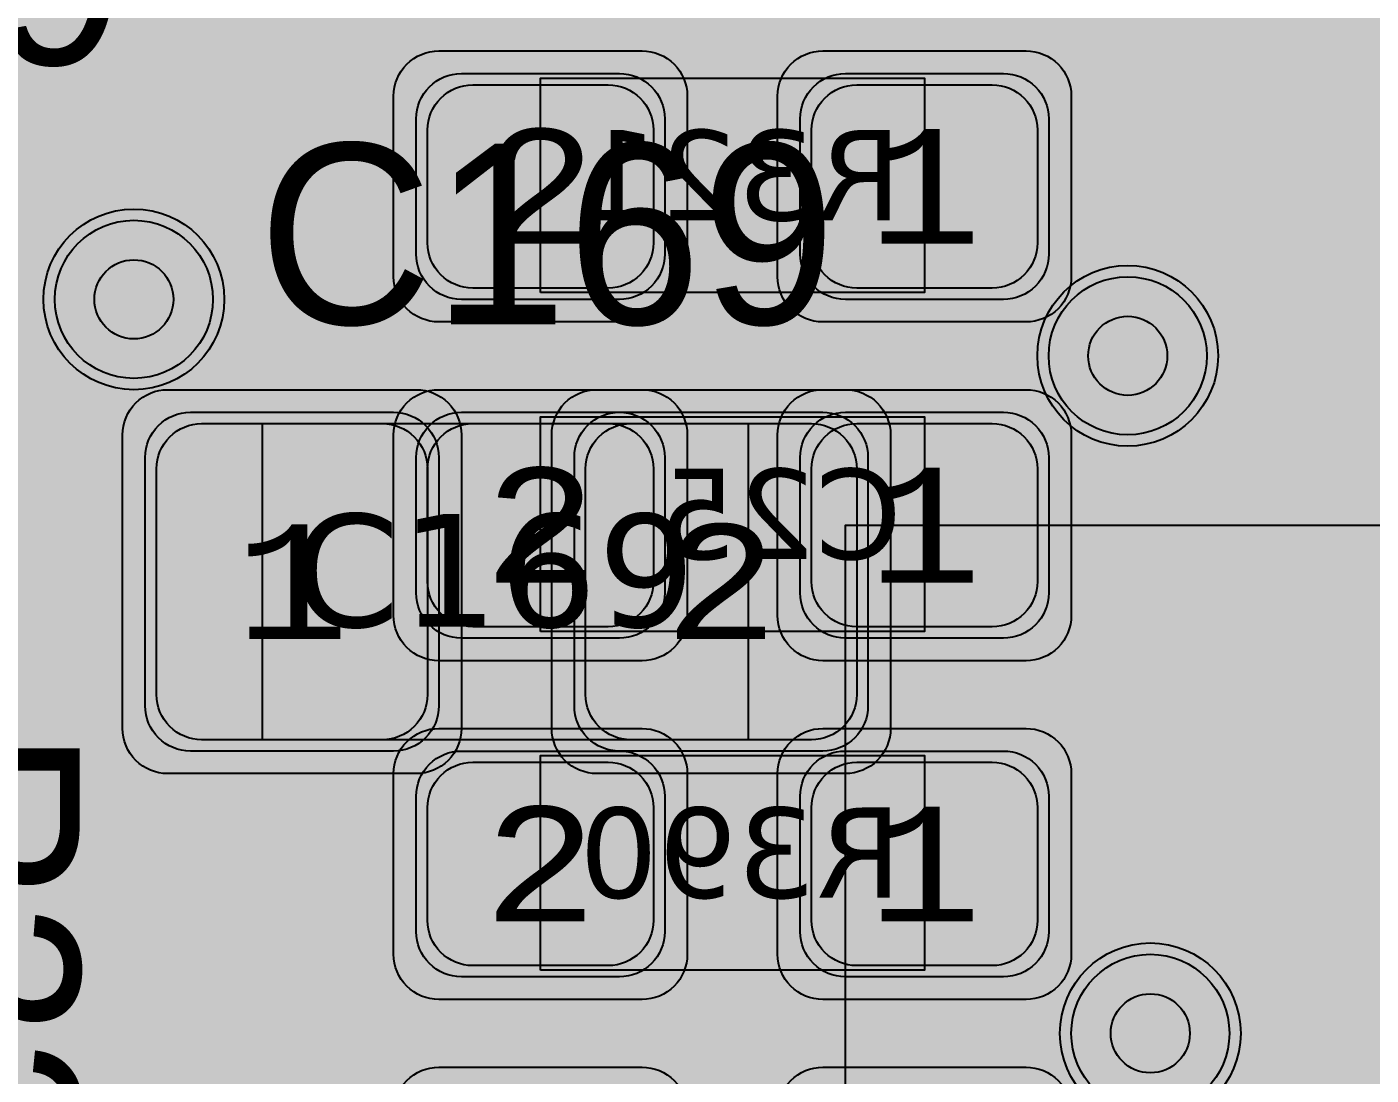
# Model space of a CAD drawing. Extents: x -28 to 199, y -61 to 255.
# Drawn here: x 36.13 to 42.08, y 182.31 to 186.96 of the extents above; entities that cross this region are included whole.
import ezdxf
from ezdxf.enums import TextEntityAlignment as Align

# ---------------------------------------------------------------- set-up
doc = ezdxf.new("R2010")
doc.units = 0
doc.header["$MEASUREMENT"] = 0
for name, color, linetype in [('ASSEMBLY_OUTLINES_BTM', 191, 'CONTINUOUS'), ('ASSEMBLY_OUTLINES_TOP', 102, 'CONTINUOUS'), ('ASSEMBLY_PART_NUMBERS_BTM', 191, 'CONTINUOUS'), ('ASSEMBLY_PART_NUMBERS_TOP', 102, 'CONTINUOUS'), ('ASSEMBLY_REF_DES_BTM', 191, 'CONTINUOUS'), ('ASSEMBLY_REF_DES_TOP', 102, 'CONTINUOUS'), ('DRILL_DRAWING', 21, 'CONTINUOUS'), ('GENERATED_SILKSCREEN_BTM', 255, 'CONTINUOUS'), ('GENERATED_SILKSCREEN_TOP', 140, 'CONTINUOUS'), ('PART_PADS_SMD_BTM', 10, 'CONTINUOUS'), ('PART_PADS_SMD_TOP', 150, 'CONTINUOUS'), ('PIN_NUMBERS_BTM', 8, 'CONTINUOUS'), ('PIN_NUMBERS_TOP', 8, 'CONTINUOUS'), ('PLACEMENT_OUTLINES_BTM', 222, 'CONTINUOUS'), ('PLACEMENT_OUTLINES_TOP', 130, 'CONTINUOUS'), ('PLANE_DATA_LAYER_TOP', 150, 'CONTINUOUS'), ('PLANE_SHAPES_LAYER_2', 230, 'CONTINUOUS'), ('PLANE_SHAPES_LAYER_3', 81, 'CONTINUOUS'), ('PLANE_SHAPES_LAYER_TOP', 150, 'CONTINUOUS'), ('SILKSCREEN_OUTLINES_BTM', 211, 'CONTINUOUS'), ('SILKSCREEN_OUTLINES_TOP', 150, 'CONTINUOUS'), ('SILKSCREEN_REF_DES_BTM', 211, 'CONTINUOUS'), ('SILKSCREEN_REF_DES_TOP', 150, 'CONTINUOUS'), ('SOLDERMASK_PADS_BTM', 12, 'CONTINUOUS'), ('SOLDERMASK_PADS_TOP', 180, 'CONTINUOUS'), ('SOLDERPASTE_PADS_BTM', 12, 'CONTINUOUS'), ('SOLDERPASTE_PADS_TOP', 180, 'CONTINUOUS'), ('TRACES_LAYER_2', 230, 'CONTINUOUS'), ('TRACES_LAYER_BOTTOM', 10, 'CONTINUOUS'), ('TRACES_LAYER_TOP', 150, 'CONTINUOUS'), ('VIA_HOLES_LAYER_2', 30, 'CONTINUOUS'), ('VIA_HOLES_LAYER_3', 30, 'CONTINUOUS'), ('VIA_HOLES_LAYER_BOTTOM', 30, 'CONTINUOUS'), ('VIA_HOLES_LAYER_TOP', 30, 'CONTINUOUS'), ('VIA_PADS_LAYER_2', 230, 'CONTINUOUS'), ('VIA_PADS_LAYER_3', 81, 'CONTINUOUS'), ('VIA_PADS_LAYER_BOTTOM', 10, 'CONTINUOUS'), ('VIA_PADS_LAYER_TOP', 150, 'CONTINUOUS')]:
    doc.layers.add(name, color=color, linetype=linetype)
doc.styles.add('COURIER_NEW', font='COUR.TTF')
doc.styles.add('VERDANA', font='verdana.TTF')
doc.styles.add('VERIBEST_GERBER_0', font='txt')

msp = doc.modelspace()

# ---------------------------------------------------------------- hatches: boundary and pattern name
at = {"layer": 'PLANE_DATA_LAYER_TOP'}
h = msp.add_hatch(color=256, dxfattribs=at)
h.paths.add_polyline_path([(53.295502, 184.673799, -0.1989099556853327), (53.273184, 184.619918), (46.885458, 178.232192, 0.1989122151386168), (46.739011, 177.878639), (46.739011, 168.792422, -0.1989099556853327), (46.716693, 168.738541), (45.542081, 167.563929, -0.1989133663345028), (45.488199, 167.541611), (44.5762, 167.541611, -0.414213562373095), (44.5, 167.617811), (44.5, 170.999992, 0.414213562373095), (44.499992, 171), (44.339198, 171, -0.414213562373095), (44.262998, 171.0762), (44.262998, 171.076201, -0.1989099556853327), (44.285316, 171.130082), (45.580051, 172.424817, 0.1989121882725156), (45.704531, 172.725337), (45.704531, 175.685196, 0.1989121882725156), (45.580051, 175.985716), (39.772318, 181.793449, -0.1989099556853327), (39.75, 181.84733), (39.75, 183.454177, -0.3173928165043385), (39.800684, 183.525978, 0.3173929101342582), (40.1, 183.95), (40.1, 184.6738, -0.414213562373095), (40.1762, 184.75), (40.749992, 184.75, 0.414213562373095), (40.75, 184.750008), (40.75, 194.1738, -0.414213562373095), (40.8262, 194.25), (46.1738, 194.25, -0.414213562373095), (46.25, 194.1738), (46.25, 190.788669, -0.1989099556853327), (46.227682, 190.734788), (44.946447, 189.453553, 0.1989122151386168), (44.8, 189.1), (44.8, 185.753893, -0.1385740107174842), (44.788731, 185.714013, 0.1385725087961723), (44.7, 185.4, 0.9999999999999999), (45.9, 185.4, 0.1385725087961723), (45.811269, 185.714013, -0.1385740107174966), (45.8, 185.753893), (45.8, 188.861331, -0.1989099556853499), (45.822318, 188.915212), (46.119918, 189.212812, -0.6681819935815162), (46.25, 189.158931), (46.25, 184.750008, 0.414213562373095), (46.250008, 184.75), (53.219302, 184.75, -0.414213562373095), (53.295502, 184.6738)], flags=0)
h.paths.add_polyline_path([(47.5, 182, -0.9999999999999999), (49.5, 182, -0.9999999999999999)], flags=0)
msp.add_hatch(color=256, dxfattribs=at).paths.add_polyline_path([(39.6, 184.5), (40.1762, 184.5)], is_closed=False, flags=0)
at = {"layer": 'PLANE_SHAPES_LAYER_2'}
h = msp.add_hatch(color=256, dxfattribs=at)
h.paths.add_polyline_path([(169.5, 129.25), (149.5, 129.25), (142.25, 122), (142.25, 90.5), (147.5, 90.5), (147.5, 80), (154, 80), (154, 69.25), (131.75, 69.25), (131.75, 73.25), (121.25, 73.25), (121.25, 81), (110.5, 81), (110.5, 125.75), (106.5, 125.75), (106.5, 128.75), (93.5, 128.75), (93.5, 120.25), (91.75, 120.25), (91.75, 121.5), (80, 121.5), (80, 118.25), (73.25, 118.25), (73.25, 124.5), (67.5, 124.5), (67.5, 128), (57.75, 128), (57.75, 120.25), (55.25, 120.25), (55.25, 121.5), (47.5, 121.5), (47.5, 119), (35, 119), (35, 134.75), (32.75, 134.75), (32.75, 159.75), (29.25, 159.75), (29.25, 175.25), (22.5, 175.25), (22.5, 195.25), (17.25, 195.25), (17.25, 198), (22.5, 198), (22.5, 216.5), (40.25, 216.5), (40.25, 235.5), (54.5, 235.5), (54.5, 254), (87.25, 254), (87.25, 236.25), (86.25, 236.25), (86.25, 228.75), (81, 228.75), (81, 218.75), (95.25, 218.75), (95.25, 194.5), (87, 194.5), (87, 172), (131.1, 172), (131.1, 208.75), (115.5, 208.75), (115.5, 213.75), (106.75, 213.75), (106.75, 218.75), (110.25, 222.25), (110.25, 226.25), (142.5, 226.25), (142.5, 221.5), (160.5, 221.5), (160.5, 240.75), (169.5, 240.75)])
h.paths.add_polyline_path([(35.5, 149.5), (41.75, 149.5), (41.75, 152), (39.25, 152), (39.25, 154), (37.75, 154), (37.75, 152), (35.5, 152)], flags=16)
h.paths.add_polyline_path([(37.5, 125.75), (37.5, 128.75), (42.75, 128.75), (42.75, 125.75)], flags=16)
h.paths.add_polyline_path([(52, 127.75), (52, 130.75), (54.25, 130.75), (54.25, 127.75)], flags=16)
h.paths.add_polyline_path([(50.75, 219.5), (50.75, 226.5), (71.75, 226.5), (71.75, 219.5)], flags=16)
h.paths.add_polyline_path([(66.5, 150.75), (66.5, 177.5), (72.25, 177.5), (72.25, 150.75)], flags=16)
h.paths.add_polyline_path([(47.25, 185.25), (73, 185.25), (73, 188.25), (70.25, 188.25), (70.25, 191), (47.25, 191)], flags=16)
h.paths.add_polyline_path([(84.5, 208), (84.5, 212.75), (85, 212.75), (85, 208)], flags=16)
h.paths.add_polyline_path([(61.5, 137.25), (87.75, 137.25), (87.75, 140.5), (84.75, 140.5), (84.75, 143), (61.5, 143)], flags=16)
h.paths.add_polyline_path([(88.75, 127), (88.75, 130), (91, 130), (91, 127)], flags=16)
h.paths.add_polyline_path([(85.5, 130.25), (85.5, 132.5), (91, 132.5), (91, 130.25)], flags=16)
h.paths.add_polyline_path([(108.75, 142.25), (135.75, 142.25), (135.75, 145.75), (132.25, 145.75), (132.25, 149), (108.75, 149)], flags=16)
h.paths.add_polyline_path([(114.25, 126.75), (140.75, 126.75), (140.75, 129.75), (137.25, 129.75), (137.25, 133), (114.25, 133)], flags=16)
h.paths.add_polyline_path([(155.25, 180.25), (166.25, 180.25), (166.25, 186.25), (152.25, 186.25), (152.25, 183), (155.25, 183)], flags=16)
at = {"layer": 'PLANE_SHAPES_LAYER_3'}
h = msp.add_hatch(color=256, dxfattribs=at)
h.paths.add_polyline_path([(169.5, 129.25), (149.5, 129.25), (142.25, 122), (142.25, 90.5), (147.5, 90.5), (147.5, 80), (154, 80), (154, 69.25), (131.75, 69.25), (131.75, 73.25), (121.25, 73.25), (121.25, 81), (110.5, 81), (110.5, 125.75), (106.5, 125.75), (106.5, 128.75), (93.5, 128.75), (93.5, 120.25), (91.75, 120.25), (91.75, 121.5), (80, 121.5), (80, 118.25), (73.25, 118.25), (73.25, 124.5), (67.5, 124.5), (67.5, 127.75), (58.25, 127.75), (58.25, 130.25), (88.75, 130.25), (88.75, 127), (91, 127), (91, 132.5), (55, 132.5), (55, 131.25), (52, 131.25), (52, 127.75), (55, 127.75), (55, 127.25), (57.75, 127.25), (57.75, 120.25), (55.25, 120.25), (55.25, 121.5), (47.5, 121.5), (47.5, 119), (35, 119), (35, 134.75), (32.75, 134.75), (32.75, 159.75), (29.25, 159.75), (29.25, 175.25), (22.5, 175.25), (22.5, 195.25), (17.25, 195.25), (17.25, 198), (22.5, 198), (22.5, 216.5), (40.25, 216.5), (40.25, 235.5), (54.5, 235.5), (54.5, 254), (87.25, 254), (87.25, 236.25), (86.25, 236.25), (86.25, 228.75), (81, 228.75), (81, 218.75), (95.25, 218.75), (95.25, 194.5), (87, 194.5), (87, 172), (131.1, 172), (131.1, 208.75), (115.5, 208.75), (115.5, 213.75), (106.75, 213.75), (106.75, 218.75), (110.25, 222.25), (110.25, 226.25), (142.5, 226.25), (142.5, 221.5), (160.5, 221.5), (160.5, 240.75), (169.5, 240.75)])
h.paths.add_polyline_path([(35.5, 149.5), (41.75, 149.5), (41.75, 152), (39.25, 152), (39.25, 154), (37.75, 154), (37.75, 152), (35.5, 152)], flags=16)
h.paths.add_polyline_path([(37.5, 125.75), (37.5, 128.75), (42.75, 128.75), (42.75, 125.75)], flags=16)
h.paths.add_polyline_path([(50.75, 219.5), (50.75, 226.5), (71.75, 226.5), (71.75, 219.5)], flags=16)
h.paths.add_polyline_path([(66.5, 150.75), (66.5, 177.5), (72.25, 177.5), (72.25, 150.75)], flags=16)
h.paths.add_polyline_path([(47.25, 185.25), (73, 185.25), (73, 188.25), (70.25, 188.25), (70.25, 191), (47.25, 191)], flags=16)
h.paths.add_polyline_path([(84.5, 208), (84.5, 212.75), (85, 212.75), (85, 208)], flags=16)
h.paths.add_polyline_path([(61.5, 137.25), (87.75, 137.25), (87.75, 140.5), (84.75, 140.5), (84.75, 143), (61.5, 143)], flags=16)
h.paths.add_polyline_path([(108.75, 142.25), (135.75, 142.25), (135.75, 145.75), (132.25, 145.75), (132.25, 149), (108.75, 149)], flags=16)
h.paths.add_polyline_path([(114.25, 126.75), (140.75, 126.75), (140.75, 129.75), (137.25, 129.75), (137.25, 133), (114.25, 133)], flags=16)
h.paths.add_polyline_path([(155.25, 180.25), (166.25, 180.25), (166.25, 186.25), (152.25, 186.25), (152.25, 183), (155.25, 183)], flags=16)
at = {"layer": 'PLANE_SHAPES_LAYER_TOP'}
msp.add_hatch(color=256, dxfattribs=at).paths.add_polyline_path([(70.5, 178), (66.25, 178), (66.25, 171), (39.75, 171), (39.75, 184.75), (70.5, 184.75)], flags=0)
at = {"layer": 'VIA_HOLES_LAYER_2'}
h = msp.add_hatch(color=256, dxfattribs=at)
edge = h.paths.add_edge_path()
edge.add_arc((36.6, 185.75), 0.175, 0, 360)
h = msp.add_hatch(color=256, dxfattribs=at)
edge = h.paths.add_edge_path()
edge.add_arc((41, 185.5), 0.175, 0, 360)
h = msp.add_hatch(color=256, dxfattribs=at)
edge = h.paths.add_edge_path()
edge.add_arc((41.1, 182.5), 0.175, 0, 360)
at = {"layer": 'VIA_HOLES_LAYER_3'}
h = msp.add_hatch(color=256, dxfattribs=at)
edge = h.paths.add_edge_path()
edge.add_arc((36.6, 185.75), 0.175, 0, 360)
h = msp.add_hatch(color=256, dxfattribs=at)
edge = h.paths.add_edge_path()
edge.add_arc((41, 185.5), 0.175, 0, 360)
h = msp.add_hatch(color=256, dxfattribs=at)
edge = h.paths.add_edge_path()
edge.add_arc((41.1, 182.5), 0.175, 0, 360)
at = {"layer": 'VIA_HOLES_LAYER_BOTTOM'}
h = msp.add_hatch(color=256, dxfattribs=at)
edge = h.paths.add_edge_path()
edge.add_arc((36.6, 185.75), 0.175, 0, 360)
h = msp.add_hatch(color=256, dxfattribs=at)
edge = h.paths.add_edge_path()
edge.add_arc((41, 185.5), 0.175, 0, 360)
h = msp.add_hatch(color=256, dxfattribs=at)
edge = h.paths.add_edge_path()
edge.add_arc((41.1, 182.5), 0.175, 0, 360)
at = {"layer": 'VIA_HOLES_LAYER_TOP'}
h = msp.add_hatch(color=256, dxfattribs=at)
edge = h.paths.add_edge_path()
edge.add_arc((36.6, 185.75), 0.175, 0, 360)
h = msp.add_hatch(color=256, dxfattribs=at)
edge = h.paths.add_edge_path()
edge.add_arc((41, 185.5), 0.175, 0, 360)
h = msp.add_hatch(color=256, dxfattribs=at)
edge = h.paths.add_edge_path()
edge.add_arc((41.1, 182.5), 0.175, 0, 360)

# ---------------------------------------------------------------- linework, layer by layer
at = {"layer": 'ASSEMBLY_OUTLINES_BTM'}
for points in [[(38.4, 185.78), (38.4, 186.73), (40.1, 186.73), (40.1, 185.78)], [(38.4, 184.28), (38.4, 185.23), (40.1, 185.23), (40.1, 184.28)], [(38.4, 182.78), (38.4, 183.73), (40.1, 183.73), (40.1, 182.78)]]:
    msp.add_lwpolyline(points, close=True, dxfattribs=at)
at = {"layer": 'ASSEMBLY_OUTLINES_TOP'}
msp.add_lwpolyline([(37.17, 183.8), (37.17, 185.2), (39.32, 185.2), (39.32, 183.8)], close=True, dxfattribs=at)
at = {"layer": 'GENERATED_SILKSCREEN_BTM', "const_width": 0.15}
for points in [[(42.1092, 186.2592), (42.1156, 186.2576), (42.1196, 186.2544), (42.1212, 186.2488), (42.122, 186.2424), (42.1212, 186.2368), (42.1196, 186.2312), (42.1156, 186.2272), (42.1092, 186.2264), (41.7972, 186.2264), (41.7916, 186.2272), (41.7868, 186.2312), (41.7844, 186.2368), (41.7836, 186.2424), (41.7844, 186.2488), (41.7868, 186.2544), (41.7916, 186.2576), (41.7972, 186.2592), (41.938, 186.2592), (41.938, 187.0104), (41.9388, 187.016), (41.9412, 187.02), (41.9452, 187.0224), (41.9508, 187.0232), (41.9548, 187.024), (41.9588, 187.024), (41.962, 187.0224), (41.9652, 187.0192), (42.1212, 186.8), (42.1228, 186.7968), (42.1236, 186.7944), (42.1236, 186.7888), (42.1212, 186.784), (42.1172, 186.78), (42.1124, 186.7768), (42.1068, 186.7752), (42.1036, 186.7752), (42.1012, 186.776), (42.0972, 186.7808), (41.9692, 186.96), (41.9692, 186.2592), (42.1092, 186.2592)], [(36.44, 184.577), (36.438, 184.582), (36.437, 184.585), (36.436, 184.59), (36.436, 185.096), (36.438, 185.103), (36.443, 185.108), (36.449, 185.114), (36.456, 185.116), (37.416, 185.116), (37.424, 185.114), (37.429, 185.108), (37.435, 185.103), (37.436, 185.096), (37.436, 184.59), (37.436, 184.586), (37.435, 184.584), (37.434, 184.581), (37.432, 184.577), (37.295, 184.408), (37.291, 184.405), (37.289, 184.404), (37.284, 184.402), (37.279, 184.401), (36.593, 184.401), (36.588, 184.402), (36.585, 184.404), (36.582, 184.404), (36.581, 184.405), (36.58, 184.407), (36.577, 184.408), (36.44, 184.577)], [(36.477, 185.074), (36.477, 184.597), (36.603, 184.441), (37.269, 184.441), (37.395, 184.597), (37.395, 185.074), (36.477, 185.074)], [(42.2168, 184.0636), (42.0824, 184.1732), (42.0792, 184.174), (42.0776, 184.1748), (42.076, 184.1756), (42.0728, 184.1764), (41.8032, 184.1764), (41.8, 184.1756), (41.7984, 184.1748), (41.796, 184.174), (41.7928, 184.1732), (41.6584, 184.0636), (41.656, 184.0596), (41.6552, 184.0564), (41.6536, 184.054), (41.6528, 184.0508), (41.6528, 183.502), (41.6536, 183.4996), (41.6552, 183.494), (41.656, 183.4924), (41.6584, 183.4892), (41.7928, 183.3796), (41.796, 183.3788), (41.7984, 183.378), (41.7992, 183.3772), (41.8008, 183.3764), (41.8032, 183.3764), (42.0728, 183.3764), (42.076, 183.3772), (42.0792, 183.378), (42.0824, 183.3796), (42.2168, 183.4892)], [(37.416, 183.563), (37.424, 183.562), (37.429, 183.557), (37.432, 183.55), (37.433, 183.543), (37.432, 183.536), (37.429, 183.53), (37.424, 183.525), (37.416, 183.523), (37.113, 183.523), (37.113, 183.476), (37.111, 183.469), (37.107, 183.463), (37.1, 183.46), (37.093, 183.459), (37.085, 183.46), (37.078, 183.463), (37.073, 183.469), (37.072, 183.476), (37.072, 183.523), (36.484, 183.523), (36.479, 183.524), (36.475, 183.526), (36.471, 183.531), (36.468, 183.536), (36.466, 183.542), (36.465, 183.548), (36.466, 183.553), (36.47, 183.558), (37.077, 184.165), (37.083, 184.169), (37.089, 184.171), (37.095, 184.17), (37.102, 184.166), (37.107, 184.164), (37.11, 184.16), (37.112, 184.156), (37.113, 184.151), (37.113, 183.563), (37.416, 183.563)], [(42.1184, 183.4492), (42.068, 183.4092), (41.8096, 183.4092), (41.6848, 183.51), (41.6848, 184.0428), (41.732, 184.0804), (42.1184, 183.4492)], [(42.1912, 184.0428), (42.1912, 183.51), (42.144, 183.47), (41.7568, 184.1012), (41.8096, 184.1436), (42.068, 184.1436), (42.1912, 184.0428)], [(37.072, 184.101), (36.535, 183.563), (37.072, 183.563), (37.072, 184.101)], [(36.805, 182.554), (36.901, 182.586), (36.997, 182.554), (37, 182.554), (37.004, 182.553), (37.313, 182.553), (37.316, 182.553), (37.319, 182.554), (37.323, 182.555), (37.327, 182.559), (37.43, 182.659), (37.434, 182.663), (37.435, 182.669), (37.436, 182.673), (37.436, 183.04), (37.436, 183.043), (37.435, 183.046), (37.434, 183.05), (37.43, 183.054), (37.327, 183.154), (37.323, 183.158), (37.319, 183.16), (37.313, 183.16), (37.004, 183.16), (37, 183.16), (36.998, 183.16), (36.997, 183.159), (36.901, 183.127), (36.805, 183.159), (36.804, 183.16), (36.798, 183.16), (36.558, 183.16), (36.554, 183.16), (36.549, 183.158), (36.544, 183.154), (36.441, 183.054), (36.438, 183.05), (36.437, 183.046), (36.436, 183.043), (36.436, 183.04), (36.436, 182.673), (36.437, 182.669), (36.438, 182.663), (36.441, 182.659), (36.544, 182.559), (36.55, 182.555), (36.554, 182.554), (36.558, 182.553), (36.798, 182.553), (36.802, 182.553), (36.804, 182.554), (36.805, 182.554)], [(36.569, 183.12), (36.796, 183.12), (36.882, 183.093), (36.882, 182.622), (36.796, 182.593), (36.569, 182.593), (36.477, 182.681), (36.477, 183.03), (36.569, 183.12)], [(37.008, 183.12), (37.304, 183.12), (37.395, 183.03), (37.395, 182.681), (37.304, 182.593), (37.008, 182.593), (36.922, 182.622), (36.922, 183.093), (37.008, 183.12)]]:
    msp.add_lwpolyline(points, dxfattribs=at)
for points in [[(39.542098, 186.730005, 1.22306e-05), (39.542089, 186.729995), (38.957911, 186.729995, 1.22306e-05), (38.957902, 186.730005), (39.542098, 186.730005)], [(39.533844, 185.779995), (38.966156, 185.779995, 1.1642e-05), (38.966164, 185.780005), (39.533836, 185.780005, 1.1642e-05), (39.533844, 185.779995)], [(39.542098, 185.230005, 1.22306e-05), (39.542089, 185.229995), (38.957911, 185.229995, 1.22306e-05), (38.957902, 185.230005), (39.542098, 185.230005)], [(39.533844, 184.279995), (38.966156, 184.279995, 1.1642e-05), (38.966164, 184.280005), (39.533836, 184.280005, 1.1642e-05), (39.533844, 184.279995)], [(39.542098, 183.730005, 1.22306e-05), (39.542089, 183.729995), (38.957911, 183.729995, 1.22306e-05), (38.957902, 183.730005), (39.542098, 183.730005)], [(39.533844, 182.779995), (38.966156, 182.779995, 1.1642e-05), (38.966164, 182.780005), (39.533836, 182.780005, 1.1642e-05), (39.533844, 182.779995)]]:
    msp.add_lwpolyline(points, format="xyb", dxfattribs=at)
at = {"layer": 'GENERATED_SILKSCREEN_TOP', "const_width": 0.15}
for points in [[(36.7908, 187.4508), (36.7908, 186.902), (36.79, 186.8996), (36.7884, 186.894), (36.7876, 186.8924), (36.7852, 186.8892), (36.6508, 186.7796), (36.6468, 186.778), (36.646, 186.7772), (36.6444, 186.7772), (36.6428, 186.7764), (36.642, 186.7764), (36.6404, 186.7764), (36.3708, 186.7764), (36.3676, 186.7772), (36.3644, 186.778), (36.3612, 186.7796)], [(36.3612, 186.7796), (36.2268, 186.8892), (36.2228, 186.8932), (36.222, 186.8956), (36.222, 186.898), (36.2228, 186.9036), (36.226, 186.9092), (36.2292, 186.9132), (36.234, 186.9164), (36.2396, 186.9172), (36.2452, 186.9156), (36.3756, 186.8092), (36.634, 186.8092), (36.7588, 186.91), (36.7588, 187.1972)], [(38.1272, 185.6592), (38.1208, 185.6576), (38.1176, 185.6544), (38.1152, 185.6488), (38.1144, 185.6424), (38.1152, 185.6368), (38.1176, 185.6312), (38.1208, 185.6272), (38.1272, 185.6264), (38.4392, 185.6264), (38.4448, 185.6272), (38.4496, 185.6312), (38.452, 185.6368), (38.4528, 185.6424), (38.452, 185.6488), (38.4496, 185.6544), (38.4448, 185.6576), (38.4392, 185.6592), (38.2984, 185.6592), (38.2984, 186.4104), (38.2976, 186.416), (38.2952, 186.42), (38.2912, 186.4224), (38.2856, 186.4232), (38.2816, 186.424), (38.2776, 186.424), (38.2744, 186.4224), (38.2712, 186.4192), (38.1152, 186.2), (38.1128, 186.1944), (38.1128, 186.1888), (38.1152, 186.184), (38.1192, 186.18), (38.124, 186.1768), (38.1296, 186.1752), (38.1328, 186.1752), (38.1352, 186.176), (38.1392, 186.1808), (38.2672, 186.36), (38.2672, 185.6592), (38.1272, 185.6592)], [(37.3992, 185.6296), (37.2648, 185.7392), (37.2608, 185.7416), (37.26, 185.7448), (37.2584, 185.748), (37.2576, 185.752), (37.2576, 186.3008), (37.2584, 186.3048), (37.26, 186.308), (37.2616, 186.3096), (37.2624, 186.3112), (37.264, 186.3136), (37.3992, 186.4232), (37.4016, 186.424), (37.404, 186.4248), (37.4048, 186.4256), (37.408, 186.4264), (37.6776, 186.4264), (37.6816, 186.4256), (37.6832, 186.4248), (37.6856, 186.424), (37.688, 186.4232), (37.8232, 186.3136), (37.8264, 186.3096), (37.828, 186.3032), (37.8272, 186.2984), (37.8256, 186.2944), (37.8232, 186.2912), (37.8192, 186.288), (37.8152, 186.2856), (37.8112, 186.2848), (37.8072, 186.2848), (37.804, 186.2872), (37.672, 186.3936), (37.4136, 186.3936), (37.2904, 186.2928), (37.2904, 185.76), (37.4136, 185.6592), (37.672, 185.6592), (37.804, 185.7656), (37.8072, 185.7672), (37.8112, 185.768), (37.8152, 185.7672), (37.8192, 185.7648), (37.8232, 185.7616), (37.8256, 185.7576), (37.8272, 185.7528), (37.828, 185.748), (37.8264, 185.7432), (37.8232, 185.7392), (37.688, 185.6296), (37.6848, 185.628), (37.684, 185.6272), (37.6816, 185.6272), (37.6808, 185.6264), (37.68, 185.6264), (37.6776, 185.6264), (37.408, 185.6264), (37.4048, 185.6272), (37.4016, 185.628), (37.3992, 185.6296)], [(39.1712, 186.4232), (39.3056, 186.3136), (39.3096, 186.3096), (39.3104, 186.3032), (39.3096, 186.2984), (39.308, 186.2944), (39.3056, 186.2912), (39.3016, 186.288), (39.2976, 186.2856), (39.2936, 186.2848), (39.2896, 186.2848), (39.2864, 186.2872), (39.1552, 186.3936), (38.896, 186.3936), (38.7728, 186.2928), (38.7728, 186.0056), (38.8816, 186.0944), (38.8848, 186.0952), (38.8864, 186.096), (38.8872, 186.096), (38.8872, 186.0968), (38.8912, 186.0976), (39.1608, 186.0976), (39.164, 186.0968), (39.164, 186.096), (39.1656, 186.096), (39.168, 186.0952), (39.1704, 186.0944), (39.3056, 185.9856), (39.3064, 185.9832), (39.308, 185.9824), (39.3088, 185.9816), (39.3088, 185.98), (39.3104, 185.9744), (39.3112, 185.972), (39.3112, 185.752), (39.3104, 185.748), (39.3088, 185.7448), (39.308, 185.7416), (39.3056, 185.7392), (39.1712, 185.6296), (39.1672, 185.628), (39.1664, 185.6272), (39.1648, 185.6272), (39.1632, 185.6264), (39.1624, 185.6264), (39.1608, 185.6264), (38.8912, 185.6264), (38.888, 185.6272), (38.8848, 185.628), (38.8816, 185.6296), (38.7472, 185.7392), (38.7456, 185.7408), (38.744, 185.7416), (38.7424, 185.744), (38.7408, 185.7496), (38.74, 185.752), (38.74, 186.3008), (38.7408, 186.3048), (38.7424, 186.308), (38.744, 186.3096), (38.7456, 186.3112), (38.7472, 186.3136), (38.8816, 186.4232), (38.8848, 186.424), (38.8872, 186.4248), (38.888, 186.4256), (38.8912, 186.4264), (39.1608, 186.4264), (39.164, 186.4256), (39.1648, 186.4256), (39.1656, 186.4248), (39.168, 186.424), (39.1712, 186.4232)], [(39.6376, 185.6296), (39.5032, 185.7392), (39.4992, 185.7432), (39.4984, 185.7456), (39.4984, 185.748), (39.4992, 185.7536), (39.5024, 185.7592), (39.5056, 185.7632), (39.5104, 185.7664), (39.516, 185.7672), (39.5216, 185.7656), (39.652, 185.6592), (39.9104, 185.6592), (40.0352, 185.76), (40.0352, 186.0472), (39.9264, 185.9592), (39.9232, 185.9576), (39.9224, 185.9568), (39.92, 185.956), (39.9168, 185.956), (39.6472, 185.956), (39.644, 185.956), (39.6392, 185.9576), (39.6376, 185.9592), (39.5032, 186.068), (39.5016, 186.0688), (39.5, 186.0704), (39.4984, 186.0728), (39.4968, 186.0784), (39.496, 186.0816), (39.496, 186.3008), (39.4968, 186.3048), (39.4984, 186.308), (39.5, 186.3104), (39.5016, 186.3112), (39.5032, 186.3136), (39.6376, 186.4232), (39.6408, 186.424), (39.6432, 186.4248), (39.644, 186.4256), (39.6472, 186.4264), (39.9168, 186.4264), (39.92, 186.4256), (39.9208, 186.4256), (39.9216, 186.4248), (39.924, 186.424), (39.9272, 186.4232), (40.0616, 186.3136), (40.064, 186.3096), (40.0648, 186.3064), (40.0664, 186.304), (40.0672, 186.3008), (40.0672, 185.752), (40.0664, 185.7496), (40.0648, 185.744), (40.064, 185.7424), (40.0616, 185.7392), (39.9272, 185.6296), (39.9232, 185.628), (39.9224, 185.6272), (39.9208, 185.6272), (39.9192, 185.6264), (39.9184, 185.6264), (39.9168, 185.6264), (39.6472, 185.6264), (39.644, 185.6272), (39.6408, 185.628), (39.6376, 185.6296)], [(39.5288, 186.2928), (39.5288, 186.0896), (39.652, 185.988), (39.9104, 185.988), (40.0352, 186.0896), (40.0352, 186.2928), (39.9104, 186.3936), (39.652, 186.3936), (39.5288, 186.2928)], [(38.7728, 185.964), (38.7728, 185.76), (38.896, 185.6592), (39.1544, 185.6592), (39.2792, 185.76), (39.2792, 185.964), (39.1544, 186.0656), (38.896, 186.0656), (38.7728, 185.964)], [(36.0592, 183.1756), (36.0608, 183.1732), (36.0648, 183.1724), (36.0688, 183.17), (36.0728, 183.17), (36.2376, 183.17), (36.2416, 183.17), (36.244, 183.1724), (36.2464, 183.1724), (36.2472, 183.1732), (36.248, 183.174), (36.2504, 183.1756), (36.36, 183.3116), (36.3616, 183.3156), (36.3624, 183.318), (36.3632, 183.322), (36.3632, 183.7252), (36.3616, 183.7324), (36.3576, 183.7364), (36.3536, 183.7412), (36.3472, 183.7428), (35.5792, 183.7428)], [(36.3304, 183.7092), (36.3304, 183.326), (36.2296, 183.202), (36.0808, 183.202), (35.9792, 183.326), (35.9792, 183.7092), (36.3304, 183.7092)], [(35.9576, 183.3036), (36.0592, 183.1756)], [(35.9792, 182.57), (36.0808, 182.4468), (36.2296, 182.4468), (36.3304, 182.5716), (36.3304, 182.83), (36.224, 182.9604), (36.2224, 182.966), (36.2232, 182.9716), (36.2256, 182.9764), (36.2304, 182.9804), (36.236, 182.9836), (36.2416, 182.9844), (36.244, 182.9844), (36.2464, 182.9836), (36.2504, 182.9796), (36.36, 182.8444), (36.3608, 182.842), (36.3616, 182.8396), (36.3624, 182.8388), (36.3632, 182.8356), (36.3632, 182.566), (36.3624, 182.562), (36.3616, 182.5604), (36.3608, 182.558), (36.36, 182.5556), (36.2504, 182.4204), (36.2472, 182.418), (36.2432, 182.4172), (36.2408, 182.4156), (36.2376, 182.4148), (36.0728, 182.4148), (36.0704, 182.4156), (36.0648, 182.4172), (36.0616, 182.418), (36.0592, 182.4204), (35.9632, 182.538)]]:
    msp.add_lwpolyline(points, dxfattribs=at)
for points in [[(38.519515, 185.200005, 1.10969e-05), (38.519508, 185.199995), (37.980492, 185.199995, 1.10969e-05), (37.980485, 185.200005), (38.519515, 185.200005)], [(38.519515, 183.799995), (37.980485, 183.799995, 1.10969e-05), (37.980492, 183.800005), (38.519508, 183.800005, 1.10969e-05), (38.519515, 183.799995)]]:
    msp.add_lwpolyline(points, format="xyb", dxfattribs=at)
at = {"layer": 'PART_PADS_SMD_BTM'}
for points in [[(38.95, 185.95, -0.4142135624), (38.75, 185.75), (38.05, 185.75, -0.4142135624), (37.85, 185.95), (37.85, 186.55, -0.4142135624), (38.05, 186.75), (38.75, 186.75, -0.4142135624), (38.95, 186.55)], [(40.65, 185.95, -0.4142135624), (40.45, 185.75), (39.75, 185.75, -0.4142135624), (39.55, 185.95), (39.55, 186.55, -0.4142135624), (39.75, 186.75), (40.45, 186.75, -0.4142135624), (40.65, 186.55)], [(38.95, 184.45, -0.4142135624), (38.75, 184.25), (38.05, 184.25, -0.4142135624), (37.85, 184.45), (37.85, 185.05, -0.4142135624), (38.05, 185.25), (38.75, 185.25, -0.4142135624), (38.95, 185.05)], [(40.65, 184.45, -0.4142135624), (40.45, 184.25), (39.75, 184.25, -0.4142135624), (39.55, 184.45), (39.55, 185.05, -0.4142135624), (39.75, 185.25), (40.45, 185.25, -0.4142135624), (40.65, 185.05)], [(38.95, 182.95, -0.4142135624), (38.75, 182.75), (38.05, 182.75, -0.4142135624), (37.85, 182.95), (37.85, 183.55, -0.4142135624), (38.05, 183.75), (38.75, 183.75, -0.4142135624), (38.95, 183.55)], [(40.65, 182.95, -0.4142135624), (40.45, 182.75), (39.75, 182.75, -0.4142135624), (39.55, 182.95), (39.55, 183.55, -0.4142135624), (39.75, 183.75), (40.45, 183.75, -0.4142135624), (40.65, 183.55)]]:
    msp.add_lwpolyline(points, format="xyb", close=True, dxfattribs=at)
at = {"layer": 'PART_PADS_SMD_TOP'}
for points in [[(36.85, 183.75, -0.4142135624), (36.65, 183.95), (36.65, 185.05, -0.4142135624), (36.85, 185.25), (37.75, 185.25, -0.4142135624), (37.95, 185.05), (37.95, 183.95, -0.4142135624), (37.75, 183.75)], [(38.75, 183.75, -0.4142135624), (38.55, 183.95), (38.55, 185.05, -0.4142135624), (38.75, 185.25), (39.65, 185.25, -0.4142135624), (39.85, 185.05), (39.85, 183.95, -0.4142135624), (39.65, 183.75)]]:
    msp.add_lwpolyline(points, format="xyb", close=True, dxfattribs=at)
at = {"layer": 'PLACEMENT_OUTLINES_BTM'}
for points in [[(38.4, 185.78), (38.4, 186.73), (40.1, 186.73), (40.1, 185.78)], [(38.4, 184.28), (38.4, 185.23), (40.1, 185.23), (40.1, 184.28)], [(38.4, 182.78), (38.4, 183.73), (40.1, 183.73), (40.1, 182.78)]]:
    msp.add_lwpolyline(points, close=True, dxfattribs=at)
at = {"layer": 'PLACEMENT_OUTLINES_TOP'}
msp.add_lwpolyline([(37.17, 183.8), (37.17, 185.2), (39.32, 185.2), (39.32, 183.8)], close=True, dxfattribs=at)
at = {"layer": 'PLANE_DATA_LAYER_TOP', "const_width": 0.5}
msp.add_lwpolyline([(39.6, 184.5), (40.1762, 184.5)], dxfattribs=at)
at = {"layer": 'PLANE_SHAPES_LAYER_TOP'}
msp.add_lwpolyline([(70.5, 178), (66.25, 178), (66.25, 171), (39.75, 171), (39.75, 184.75), (70.5, 184.75)], close=True, dxfattribs=at)
msp.add_solid([(40.75, 184.75), (46.25, 184.75), (40.75, 194.25), (46.25, 194.25)], dxfattribs=at)
at = {"layer": 'SILKSCREEN_OUTLINES_BTM'}
for points in [[(38.4, 185.78), (38.4, 186.73), (40.1, 186.73), (40.1, 185.78)], [(38.4, 184.28), (38.4, 185.23), (40.1, 185.23), (40.1, 184.28)], [(38.4, 182.78), (38.4, 183.73), (40.1, 183.73), (40.1, 182.78)]]:
    msp.add_lwpolyline(points, close=True, dxfattribs=at)
at = {"layer": 'SILKSCREEN_OUTLINES_TOP'}
msp.add_lwpolyline([(37.17, 183.8), (37.17, 185.2), (39.32, 185.2), (39.32, 183.8)], close=True, dxfattribs=at)
at = {"layer": 'SOLDERMASK_PADS_BTM'}
for points in [[(39.05, 185.85, -0.4142135624), (38.85, 185.65), (37.95, 185.65, -0.4142135624), (37.75, 185.85), (37.75, 186.65, -0.4142135624), (37.95, 186.85), (38.85, 186.85, -0.4142135624), (39.05, 186.65)], [(40.75, 185.85, -0.4142135624), (40.55, 185.65), (39.65, 185.65, -0.4142135624), (39.45, 185.85), (39.45, 186.65, -0.4142135624), (39.65, 186.85), (40.55, 186.85, -0.4142135624), (40.75, 186.65)], [(39.05, 184.35, -0.4142135624), (38.85, 184.15), (37.95, 184.15, -0.4142135624), (37.75, 184.35), (37.75, 185.15, -0.4142135624), (37.95, 185.35), (38.85, 185.35, -0.4142135624), (39.05, 185.15)], [(40.75, 184.35, -0.4142135624), (40.55, 184.15), (39.65, 184.15, -0.4142135624), (39.45, 184.35), (39.45, 185.15, -0.4142135624), (39.65, 185.35), (40.55, 185.35, -0.4142135624), (40.75, 185.15)], [(39.05, 182.85, -0.4142135624), (38.85, 182.65), (37.95, 182.65, -0.4142135624), (37.75, 182.85), (37.75, 183.65, -0.4142135624), (37.95, 183.85), (38.85, 183.85, -0.4142135624), (39.05, 183.65)], [(40.75, 182.85, -0.4142135624), (40.55, 182.65), (39.65, 182.65, -0.4142135624), (39.45, 182.85), (39.45, 183.65, -0.4142135624), (39.65, 183.85), (40.55, 183.85, -0.4142135624), (40.75, 183.65)], [(39.05, 181.35, -0.4142135624), (38.85, 181.15), (37.95, 181.15, -0.4142135624), (37.75, 181.35), (37.75, 182.15, -0.4142135624), (37.95, 182.35), (38.85, 182.35, -0.4142135624), (39.05, 182.15)], [(40.75, 181.35, -0.4142135624), (40.55, 181.15), (39.65, 181.15, -0.4142135624), (39.45, 181.35), (39.45, 182.15, -0.4142135624), (39.65, 182.35), (40.55, 182.35, -0.4142135624), (40.75, 182.15)]]:
    msp.add_lwpolyline(points, format="xyb", close=True, dxfattribs=at)
at = {"layer": 'SOLDERMASK_PADS_TOP'}
for points in [[(36.75, 183.65, -0.4142135624), (36.55, 183.85), (36.55, 185.15, -0.4142135624), (36.75, 185.35), (37.85, 185.35, -0.4142135624), (38.05, 185.15), (38.05, 183.85, -0.4142135624), (37.85, 183.65)], [(38.65, 183.65, -0.4142135624), (38.45, 183.85), (38.45, 185.15, -0.4142135624), (38.65, 185.35), (39.75, 185.35, -0.4142135624), (39.95, 185.15), (39.95, 183.85, -0.4142135624), (39.75, 183.65)]]:
    msp.add_lwpolyline(points, format="xyb", close=True, dxfattribs=at)
at = {"layer": 'SOLDERPASTE_PADS_BTM'}
for points in [[(38.9, 186, -0.4142135624), (38.7, 185.8), (38.1, 185.8, -0.4142135624), (37.9, 186), (37.9, 186.5, -0.4142135624), (38.1, 186.7), (38.7, 186.7, -0.4142135624), (38.9, 186.5)], [(40.6, 186, -0.4142135624), (40.4, 185.8), (39.8, 185.8, -0.4142135624), (39.6, 186), (39.6, 186.5, -0.4142135624), (39.8, 186.7), (40.4, 186.7, -0.4142135624), (40.6, 186.5)], [(38.9, 184.5, -0.4142135624), (38.7, 184.3), (38.1, 184.3, -0.4142135624), (37.9, 184.5), (37.9, 185, -0.4142135624), (38.1, 185.2), (38.7, 185.2, -0.4142135624), (38.9, 185)], [(40.6, 184.5, -0.4142135624), (40.4, 184.3), (39.8, 184.3, -0.4142135624), (39.6, 184.5), (39.6, 185, -0.4142135624), (39.8, 185.2), (40.4, 185.2, -0.4142135624), (40.6, 185)], [(38.9, 183, -0.4142135624), (38.7, 182.8), (38.1, 182.8, -0.4142135624), (37.9, 183), (37.9, 183.5, -0.4142135624), (38.1, 183.7), (38.7, 183.7, -0.4142135624), (38.9, 183.5)], [(40.6, 183, -0.4142135624), (40.4, 182.8), (39.8, 182.8, -0.4142135624), (39.6, 183), (39.6, 183.5, -0.4142135624), (39.8, 183.7), (40.4, 183.7, -0.4142135624), (40.6, 183.5)]]:
    msp.add_lwpolyline(points, format="xyb", close=True, dxfattribs=at)
at = {"layer": 'SOLDERPASTE_PADS_TOP'}
for points in [[(36.9, 183.8, -0.4142135624), (36.7, 184), (36.7, 185, -0.4142135624), (36.9, 185.2), (37.7, 185.2, -0.4142135624), (37.9, 185), (37.9, 184, -0.4142135624), (37.7, 183.8)], [(38.8, 183.8, -0.4142135624), (38.6, 184), (38.6, 185, -0.4142135624), (38.8, 185.2), (39.6, 185.2, -0.4142135624), (39.8, 185), (39.8, 184, -0.4142135624), (39.6, 183.8)]]:
    msp.add_lwpolyline(points, format="xyb", close=True, dxfattribs=at)
at = {"layer": 'TRACES_LAYER_2', "const_width": 0.35}
for points in [[(39, 157.75), (39, 164.278948), (39.977084, 165.256032), (39.977084, 195.954471), (60.237, 216.214387), (76.851201, 216.214387), (80.742914, 220.1061), (91.363492, 220.1061), (91.940199, 220.682807), (101.119002, 220.682807), (104.461707, 224.025512), (105.460006, 224.025512), (107.101084, 225.66659), (107.101084, 228.559662), (109.375, 230.833578), (109.375, 237.875), (108.5, 238.75)], [(108.5, 236.75), (108.5, 230.833578), (106.588042, 228.92162), (106.588042, 225.860655), (105.279387, 224.552), (104.281088, 224.552), (100.911895, 221.182807), (91.457807, 221.182807), (90.977327, 220.702327), (80.533007, 220.702327), (76.721293, 216.890613), (60.206119, 216.890613), (39.477084, 196.161578), (39.477084, 165.651779), (37.478919, 163.653614), (37.478919, 157.997487), (37.231432, 157.75), (36.75, 157.75)], [(37.7, 196.3), (37.7, 195.575), (38.958012, 194.316988), (38.958012, 167.18775), (36.5, 164.729738), (36.5, 163.7)]]:
    msp.add_lwpolyline(points, dxfattribs=at)
at = {"layer": 'TRACES_LAYER_BOTTOM'}
for points, const_width in [([(38.3, 188), (38.4, 187.9), (38.4, 186.25)], 0.35), ([(35.2, 187.27), (36.53563, 187.27), (37.55563, 186.25), (38.4, 186.25)], 0.35), ([(40.1, 186.25), (40.15, 186.25), (40.9, 185.5)], 0.35), ([(35.2, 186), (36.6, 186), (36.6, 185.75)], 0.35), ([(36.6, 185.75), (37.35, 185.75), (38.35, 184.75), (38.4, 184.75)], 0.35), ([(40.1, 184.75), (40.15, 184.75), (40.9, 185.5)], 0.35), ([(40.9, 185.5), (41, 185.5)], 0.254), ([(35.2, 184.73), (36.87, 184.73), (38.35, 183.25), (38.4, 183.25)], 0.35), ([(38.4, 183.25), (38.4, 181.75)], 0.35), ([(40.1, 183.25), (40.15, 183.25), (40.9, 182.5)], 0.35), ([(40.1, 181.75), (40.15, 181.75), (40.9, 182.5)], 0.35), ([(40.9, 182.5), (41.1, 182.5)], 0.254)]:
    msp.add_lwpolyline(points, dxfattribs=dict(at, const_width=const_width))
at = {"layer": 'TRACES_LAYER_TOP', "const_width": 0.35}
for points in [[(38, 181.35), (38, 181.4), (37.328768, 182.071232), (37.328768, 182.321232), (35.420714, 184.229286), (35.420714, 189.692035), (35.697172, 189.968493), (37.290084, 189.968493), (37.358577, 189.9), (37.900002, 189.9)], [(36.6, 185.75), (38.723, 187.873), (39.5, 187.873), (39.5, 188.15)], [(37.3, 184.5), (37.3, 184.6), (36.512709, 185.387291), (36.512709, 185.662709), (36.6, 185.75)], [(41, 185.5), (40.556644, 185.056644), (40.556644, 184.911997), (40.144647, 184.5), (39.2, 184.5)], [(42.8, 170.3), (43.277298, 170.777298), (43.331492, 170.777298), (45.279531, 172.725337), (45.279531, 175.685196), (37.713516, 183.251211), (37.713516, 184.5), (37.3, 184.5)]]:
    msp.add_lwpolyline(points, dxfattribs=at)
at = {"layer": 'VIA_HOLES_LAYER_2'}
for centre in [(36.6, 185.75), (41, 185.5), (41.1, 182.5)]:
    msp.add_circle(centre, 0.175, dxfattribs=at)
at = {"layer": 'VIA_HOLES_LAYER_3'}
for centre in [(36.6, 185.75), (41, 185.5), (41.1, 182.5)]:
    msp.add_circle(centre, 0.175, dxfattribs=at)
at = {"layer": 'VIA_HOLES_LAYER_BOTTOM'}
for centre in [(36.6, 185.75), (41, 185.5), (41.1, 182.5)]:
    msp.add_circle(centre, 0.175, dxfattribs=at)
at = {"layer": 'VIA_HOLES_LAYER_TOP'}
for centre in [(36.6, 185.75), (41, 185.5), (41.1, 182.5)]:
    msp.add_circle(centre, 0.175, dxfattribs=at)
at = {"layer": 'VIA_PADS_LAYER_2'}
for centre in [(36.6, 185.75), (41, 185.5), (41.1, 182.5)]:
    msp.add_circle(centre, 0.4, dxfattribs=at)
at = {"layer": 'VIA_PADS_LAYER_3'}
for centre in [(36.6, 185.75), (41, 185.5), (41.1, 182.5)]:
    msp.add_circle(centre, 0.4, dxfattribs=at)
at = {"layer": 'VIA_PADS_LAYER_BOTTOM'}
for centre in [(36.6, 185.75), (41, 185.5), (41.1, 182.5)]:
    msp.add_circle(centre, 0.35, dxfattribs=at)
at = {"layer": 'VIA_PADS_LAYER_TOP'}
for centre in [(36.6, 185.75), (41, 185.5), (41.1, 182.5)]:
    msp.add_circle(centre, 0.35, dxfattribs=at)

# ---------------------------------------------------------------- texts
at = {"layer": 'ASSEMBLY_PART_NUMBERS_BTM', "style": 'VERIBEST_GERBER_0', "text_generation_flag": 2}
for s, p in [('CL10B104KB8SFNC', (34.96, 207.5)), ('GRM32DR71E106KA12L', (40.54, 202.5)), ('ERJ-3EKF1022V', (35.96, 193))]:
    msp.add_text(s, height=2.032, rotation=90, dxfattribs=at).set_placement(p, align=Align.TOP_LEFT)
for s, p in [('1N4148W-7-F', (40, 187.71)), ('C0805C822K5RACTU', (39.25, 185.46)), ('ERJ-3EKF1022V', (39.25, 183.71)), ('TP-1_OSC_OSC', (55, 183.04)), ('TP-1_OSC_OSC', (57.25, 183.04)), ('TP-1_OSC_OSC', (59.25, 183.04)), ('TP-1_OSC_OSC', (61.5, 183.04))]:
    msp.add_text(s, height=2.032, dxfattribs=at).set_placement(p, align=Align.TOP_LEFT)
at = {"layer": 'ASSEMBLY_PART_NUMBERS_TOP', "style": 'VERIBEST_GERBER_0'}
for s, p in [('CRCW12101R30FKEA', (41.21, 200)), ('MMZ1608A182B', (36.96, 192.5)), ('ERJ-3EKF10R0V', (42.04, 189))]:
    msp.add_text(s, height=2.032, rotation=270, dxfattribs=at).set_placement(p, align=Align.TOP_LEFT)
for s, p in [('ERJ-3EKF3403V', (30.75, 185.29)), ('TLV3701QDBVRG4Q1', (32.75, 183.96))]:
    msp.add_text(s, height=2.032, dxfattribs=at).set_placement(p, align=Align.TOP_LEFT)
at = {"layer": 'ASSEMBLY_REF_DES_BTM', "style": 'VERDANA', "text_generation_flag": 2}
for s, p in [('R321', (40, 186.5)), ('C25', (40, 185)), ('R390', (40, 183.5))]:
    msp.add_text(s, height=0.4, dxfattribs=at).set_placement(p, align=Align.TOP_LEFT)
at = {"layer": 'ASSEMBLY_REF_DES_TOP', "style": 'VERDANA'}
msp.add_text('C169', height=0.5, dxfattribs=at).set_placement((37.3, 184.8), align=Align.TOP_LEFT)
at = {"layer": 'DRILL_DRAWING', "style": 'VERIBEST_GERBER_0'}
for p in [(36.6, 185.75), (41, 185.5), (41.1, 182.5), (36.8, 181.45)]:
    msp.add_text('A', height=2, dxfattribs=at).set_placement(p, align=Align.MIDDLE_CENTER)
at = {"layer": 'PIN_NUMBERS_BTM', "style": 'COURIER_NEW'}
for s, p in [('2', (38.4, 186.25)), ('1', (40.1, 186.25)), ('2', (38.4, 184.75)), ('1', (40.1, 184.75)), ('1', (37.3, 184.5)), ('2', (39.2, 184.5)), ('2', (38.4, 183.25)), ('1', (40.1, 183.25))]:
    msp.add_text(s, height=0.508, dxfattribs=at).set_placement(p, align=Align.MIDDLE_CENTER)
at = {"layer": 'PIN_NUMBERS_TOP', "style": 'COURIER_NEW'}
for s, p in [('2', (38.4, 186.25)), ('1', (40.1, 186.25)), ('2', (38.4, 184.75)), ('1', (40.1, 184.75)), ('1', (37.3, 184.5)), ('2', (39.2, 184.5)), ('2', (38.4, 183.25)), ('1', (40.1, 183.25))]:
    msp.add_text(s, height=0.508, dxfattribs=at).set_placement(p, align=Align.MIDDLE_CENTER)
at = {"layer": 'SILKSCREEN_REF_DES_BTM', "style": 'VERIBEST_GERBER_0', "text_generation_flag": 2}
msp.add_text('D48', height=1, rotation=90, dxfattribs=at).set_placement((36.44, 185.25), align=Align.TOP_LEFT)
at = {"layer": 'SILKSCREEN_REF_DES_TOP', "style": 'VERIBEST_GERBER_0'}
for s, p in [('D49', (34.6, 187.59)), ('C169', (37.15, 186.44))]:
    msp.add_text(s, height=0.8, dxfattribs=at).set_placement(p, align=Align.TOP_LEFT)
msp.add_text('R324', height=0.8, rotation=270, dxfattribs=at).set_placement((36.36, 183.85), align=Align.TOP_LEFT)

doc.saveas('drawing.dxf')
